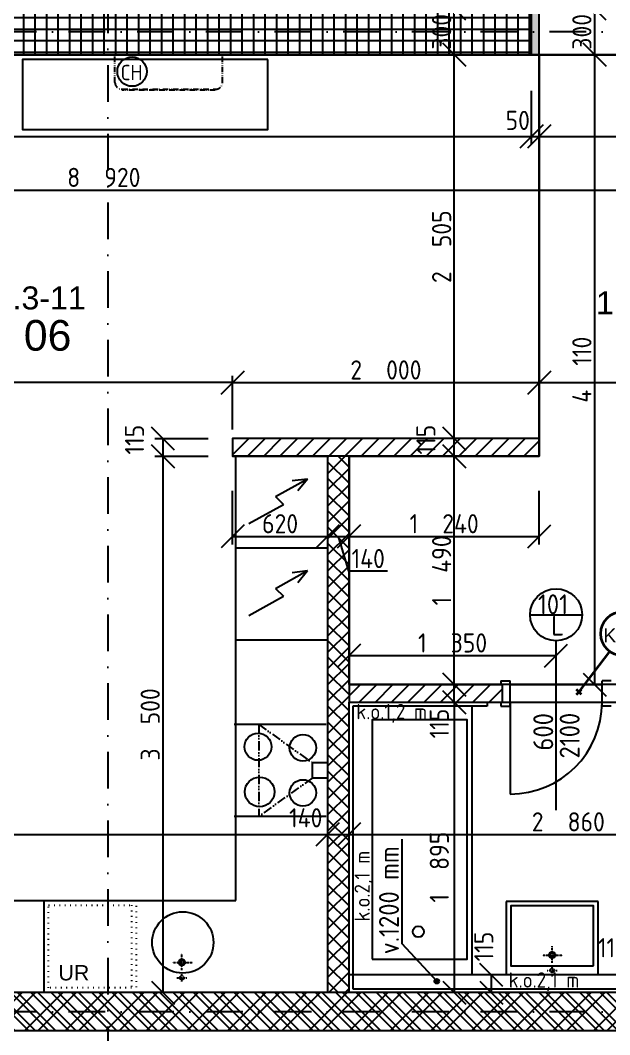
# Model space of a CAD drawing. Extents: x 4511820 to 5180432, y -1526536 to -944957.
# Drawn here: x 5100228 to 5104072, y -1312360 to -1305740 of the extents above; entities that cross this region are included whole.
import ezdxf

# ---------------------------------------------------------------- set-up
doc = ezdxf.new("R2010")
doc.units = 0
doc.header["$MEASUREMENT"] = 0
for name, pattern in [('ACAD_ISO07W100', [3.5, 0.5, -3]), ('ACAD_ISO12W100', [22, 12, -3, 0.5, -3, 0.5, -3]), ('BODKOCIARKOVANA_3', [5.6, 3, -1.3, 0, -1.3]), ('DASHED', [0.75, 0.5, -0.25])]:
    doc.linetypes.add(name, pattern=pattern)
doc.layers.get('0').update_dxf_attribs({"linetype": 'CONTINUOUS'})
doc.layers.get('Defpoints').update_dxf_attribs({"color": 61, "linetype": 'CONTINUOUS'})
for name, color, linetype in [('DVERE', 45, 'CONTINUOUS'), ('KÓTY', 4, 'CONTINUOUS'), ('MÚRY', 1, 'CONTINUOUS'), ('osi', 253, 'CONTINUOUS'), ('Plochy', 41, 'CONTINUOUS'), ('POPIS', 7, 'CONTINUOUS'), ('TENKÁ', 7, 'CONTINUOUS'), ('ZARIADENIE', 47, 'CONTINUOUS'), ('ZARIADENIE1', 145, 'CONTINUOUS'), ('ZARIADOVACIE', 144, 'CONTINUOUS'), ('ZZ-chladenie', 133, 'CONTINUOUS'), ('ŠRAFY', 82, 'CONTINUOUS')]:
    doc.layers.add(name, color=color, linetype=linetype)
doc.layers.add('preklady', color=74, linetype='CONTINUOUS', lineweight=35)
doc.styles.add('ARIAL', font='arial.ttf')
doc.styles.add('STYLE1', font='isocp.shx')
doc.dimstyles.new('STANDARD-50', dxfattribs={"dimtxt": 125, "dimasz": 150, "dimexe": 10, "dimexo": 200, "dimgap": 20, "dimtad": 1, "dimdsep": 46, "dimlunit": 6, "dimtxsty": 'STYLE1', "dimblk1": 'OBLIQUE', "dimblk2": 'OBLIQUE', "dimsah": 1, "dimcen": 2.5, "dimse1": 1, "dimse2": 1, "dimadec": 0, "dimazin": 0, "dimtfac": 1, "dimtmove": 1, "dimatfit": 3, "dimldrblk": 'OBLIQUE', "dimfxl": 1, "dimtolj": 1, "dimtzin": 0, "dimarcsym": 0})
pattern_1 = [(45, (515270.5, 128041), (-53.0330086, 53.0330086), [])]

# ---------------------------------------------------------------- blocks, each defined once
blk = doc.blocks.new('_OBLIQUE')
at = {"color": 0, "linetype": 'ByBlock'}
blk.add_line((-0.5, -0.5), (0.5, 0.5), dxfattribs=at)
blk = doc.blocks.new('*D24883')
at = {"layer": 'Defpoints', "color": 0}
for p in [(5102232.5, -1311053.5), (5096312.5, -1312085.2), (5102232.5, -1312085.2)]:
    blk.add_point(p, dxfattribs=at)
at = {"layer": 'KÓTY', "color": 0, "lineweight": -2}
blk.add_line((5096312.5, -1311053.5), (5102232.5, -1311053.5), dxfattribs=at)
at = {"layer": 'KÓTY', "color": 0, "linetype": 'ByBlock', "lineweight": -2, "xscale": 150, "yscale": 150, "zscale": 150, "rotation": 180}
blk.add_blockref('_OBLIQUE', (5096312.5, -1311053.5), dxfattribs=at)
at = {"layer": 'KÓTY', "color": 0, "linetype": 'ByBlock', "lineweight": -2, "xscale": 150, "yscale": 150, "zscale": 150}
blk.add_blockref('_OBLIQUE', (5102232.5, -1311053.5), dxfattribs=at)
at = {"layer": 'KÓTY', "color": 0, "insert": (5099272.5, -1310971), "char_height": 125, "attachment_point": 5, "style": 'STYLE1'}
blk.add_mtext('\\A1;5ﾠ920', dxfattribs=at)
blk = doc.blocks.new('*D24884')
at = {"layer": 'Defpoints', "color": 0}
for p in [(5102372.5, -1311053.5), (5102372.5, -1311053.5), (5102232.5, -1312085.2)]:
    blk.add_point(p, dxfattribs=at)
at = {"layer": 'KÓTY', "color": 0, "lineweight": -2}
blk.add_line((5102232.5, -1311053.5), (5102372.5, -1311053.5), dxfattribs=at)
at = {"layer": 'KÓTY', "color": 0, "linetype": 'ByBlock', "lineweight": -2, "xscale": 150, "yscale": 150, "zscale": 150, "rotation": 180}
blk.add_blockref('_OBLIQUE', (5102232.5, -1311053.5), dxfattribs=at)
at = {"layer": 'KÓTY', "color": 0, "linetype": 'ByBlock', "lineweight": -2, "xscale": 150, "yscale": 150, "zscale": 150}
blk.add_blockref('_OBLIQUE', (5102372.5, -1311053.5), dxfattribs=at)
at = {"layer": 'KÓTY', "color": 0, "insert": (5102089.5, -1310944.5), "char_height": 125, "attachment_point": 5, "style": 'STYLE1'}
blk.add_mtext('\\A1;140', dxfattribs=at)
blk = doc.blocks.new('*D24885')
at = {"layer": 'Defpoints', "color": 0}
for p in [(5102372.5, -1311053.5), (5105232.5, -1311053.5), (5105232.5, -1311053.5)]:
    blk.add_point(p, dxfattribs=at)
at = {"layer": 'KÓTY', "color": 0, "lineweight": -2}
blk.add_line((5102372.5, -1311053.5), (5105232.5, -1311053.5), dxfattribs=at)
at = {"layer": 'KÓTY', "color": 0, "linetype": 'ByBlock', "lineweight": -2, "xscale": 150, "yscale": 150, "zscale": 150, "rotation": 180}
blk.add_blockref('_OBLIQUE', (5102372.5, -1311053.5), dxfattribs=at)
at = {"layer": 'KÓTY', "color": 0, "linetype": 'ByBlock', "lineweight": -2, "xscale": 150, "yscale": 150, "zscale": 150}
blk.add_blockref('_OBLIQUE', (5105232.5, -1311053.5), dxfattribs=at)
at = {"layer": 'KÓTY', "color": 0, "insert": (5103802.5, -1310971), "char_height": 125, "attachment_point": 5, "style": 'STYLE1'}
blk.add_mtext('\\A1;2ﾠ860', dxfattribs=at)
blk = doc.blocks.new('*D24905')
at = {"layer": 'Defpoints', "color": 0}
for p in [(5102372.5, -1310190.2), (5102372.5, -1312085.2), (5103058.5, -1312085.2)]:
    blk.add_point(p, dxfattribs=at)
at = {"layer": 'KÓTY', "color": 0, "lineweight": -2}
blk.add_line((5103058.5, -1310190.2), (5103058.5, -1312085.2), dxfattribs=at)
at = {"layer": 'KÓTY', "color": 0, "linetype": 'ByBlock', "lineweight": -2, "xscale": 150, "yscale": 150, "zscale": 150}
for p, rotation in [((5103058.5, -1310190.2), 90), ((5103058.5, -1312085.2), 270)]:
    blk.add_blockref('_OBLIQUE', p, dxfattribs=dict(at, rotation=rotation))
at = {"layer": 'KÓTY', "color": 0, "insert": (5102961, -1311266.5), "char_height": 125, "attachment_point": 5, "rotation": 90, "style": 'STYLE1'}
blk.add_mtext('\\A1;1ﾠ895', dxfattribs=at)
blk = doc.blocks.new('*D24906')
at = {"layer": 'Defpoints', "color": 0}
for p in [(5102372.5, -1310075.2), (5103058.5, -1310075.2), (5102372.5, -1310190.2)]:
    blk.add_point(p, dxfattribs=at)
at = {"layer": 'KÓTY', "color": 0, "lineweight": -2}
blk.add_line((5103058.5, -1310190.2), (5103058.5, -1310075.2), dxfattribs=at)
at = {"layer": 'KÓTY', "color": 0, "linetype": 'ByBlock', "lineweight": -2, "xscale": 150, "yscale": 150, "zscale": 150}
for p, rotation in [((5103058.5, -1310075.2), 90), ((5103058.5, -1310190.2), 270)]:
    blk.add_blockref('_OBLIQUE', p, dxfattribs=dict(at, rotation=rotation))
at = {"layer": 'KÓTY', "color": 0, "insert": (5102960.5, -1310329.5), "char_height": 125, "attachment_point": 5, "rotation": 90, "style": 'STYLE1'}
blk.add_mtext('\\A1;115', dxfattribs=at)
blk = doc.blocks.new('*D24907')
at = {"layer": 'Defpoints', "color": 0}
for p in [(5103058.5, -1308585.2), (5103058.5, -1308585.2), (5102372.5, -1310075.2)]:
    blk.add_point(p, dxfattribs=at)
at = {"layer": 'KÓTY', "color": 0, "lineweight": -2}
blk.add_line((5103058.5, -1310075.2), (5103058.5, -1308585.2), dxfattribs=at)
at = {"layer": 'KÓTY', "color": 0, "linetype": 'ByBlock', "lineweight": -2, "xscale": 150, "yscale": 150, "zscale": 150}
for p, rotation in [((5103058.5, -1308585.2), 90), ((5103058.5, -1310075.2), 270)]:
    blk.add_blockref('_OBLIQUE', p, dxfattribs=dict(at, rotation=rotation))
at = {"layer": 'KÓTY', "color": 0, "insert": (5102976, -1309330.2), "char_height": 125, "attachment_point": 5, "rotation": 90, "style": 'STYLE1'}
blk.add_mtext('\\A1;1ﾠ490', dxfattribs=at)
blk = doc.blocks.new('*D24908')
at = {"layer": 'Defpoints', "color": 0}
for p in [(5103058.5, -1308470.2), (5103058.5, -1308470.2), (5103058.5, -1308585.2)]:
    blk.add_point(p, dxfattribs=at)
at = {"layer": 'KÓTY', "color": 0, "lineweight": -2}
blk.add_line((5103058.5, -1308585.2), (5103058.5, -1308470.2), dxfattribs=at)
at = {"layer": 'KÓTY', "color": 0, "linetype": 'ByBlock', "lineweight": -2, "xscale": 150, "yscale": 150, "zscale": 150}
for p, rotation in [((5103058.5, -1308470.2), 90), ((5103058.5, -1308585.2), 270)]:
    blk.add_blockref('_OBLIQUE', p, dxfattribs=dict(at, rotation=rotation))
at = {"layer": 'KÓTY', "color": 0, "insert": (5102873.5, -1308476.9), "char_height": 125, "attachment_point": 5, "rotation": 90, "style": 'STYLE1'}
blk.add_mtext('\\A1;115', dxfattribs=at)
blk = doc.blocks.new('*D24909')
at = {"layer": 'Defpoints', "color": 0}
for p in [(5103058.5, -1305965.2), (5103058.5, -1305965.2), (5103058.5, -1308470.2)]:
    blk.add_point(p, dxfattribs=at)
at = {"layer": 'KÓTY', "color": 0, "lineweight": -2}
blk.add_line((5103058.5, -1308470.2), (5103058.5, -1305965.2), dxfattribs=at)
at = {"layer": 'KÓTY', "color": 0, "linetype": 'ByBlock', "lineweight": -2, "xscale": 150, "yscale": 150, "zscale": 150}
for p, rotation in [((5103058.5, -1305965.2), 90), ((5103058.5, -1308470.2), 270)]:
    blk.add_blockref('_OBLIQUE', p, dxfattribs=dict(at, rotation=rotation))
at = {"layer": 'KÓTY', "color": 0, "insert": (5102976, -1307217.7), "char_height": 125, "attachment_point": 5, "rotation": 90, "style": 'STYLE1'}
blk.add_mtext('\\A1;2ﾠ505', dxfattribs=at)
blk = doc.blocks.new('*D24910')
at = {"layer": 'Defpoints', "color": 0}
for p in [(5103058.5, -1305665.2), (5103058.5, -1305665.2), (5103058.5, -1305965.2)]:
    blk.add_point(p, dxfattribs=at)
at = {"layer": 'KÓTY', "color": 0, "lineweight": -2}
blk.add_line((5103058.5, -1305965.2), (5103058.5, -1305665.2), dxfattribs=at)
at = {"layer": 'KÓTY', "color": 0, "linetype": 'ByBlock', "lineweight": -2, "xscale": 150, "yscale": 150, "zscale": 150}
for p, rotation in [((5103058.5, -1305665.2), 90), ((5103058.5, -1305965.2), 270)]:
    blk.add_blockref('_OBLIQUE', p, dxfattribs=dict(at, rotation=rotation))
at = {"layer": 'KÓTY', "color": 0, "insert": (5102976, -1305815.2), "char_height": 125, "attachment_point": 5, "rotation": 90, "style": 'STYLE1'}
blk.add_mtext('\\A1;300', dxfattribs=at)
blk = doc.blocks.new('*D24918')
at = {"layer": 'Defpoints', "color": 0}
for p in [(5101612.5, -1308585.2), (5102232.5, -1308585.2), (5102232.5, -1309108)]:
    blk.add_point(p, dxfattribs=at)
at = {"layer": 'KÓTY', "color": 0, "lineweight": -2}
blk.add_line((5101612.5, -1309108), (5102232.5, -1309108), dxfattribs=at)
at = {"layer": 'KÓTY', "color": 0, "linetype": 'ByBlock', "lineweight": -2, "xscale": 150, "yscale": 150, "zscale": 150, "rotation": 180}
blk.add_blockref('_OBLIQUE', (5101612.5, -1309108), dxfattribs=at)
at = {"layer": 'KÓTY', "color": 0, "linetype": 'ByBlock', "lineweight": -2, "xscale": 150, "yscale": 150, "zscale": 150}
blk.add_blockref('_OBLIQUE', (5102232.5, -1309108), dxfattribs=at)
at = {"layer": 'KÓTY', "color": 0, "insert": (5101922.5, -1309025.5), "char_height": 125, "attachment_point": 5, "style": 'STYLE1'}
blk.add_mtext('\\A1;620', dxfattribs=at)
blk = doc.blocks.new('*D24919')
at = {"layer": 'Defpoints', "color": 0}
for p in [(5102232.5, -1308585.2), (5102372.5, -1308585.2), (5102372.5, -1309108)]:
    blk.add_point(p, dxfattribs=at)
at = {"layer": 'KÓTY', "color": 0, "lineweight": -2}
for p, q in [((5102232.5, -1309108), (5102372.5, -1309108)), ((5102370.8, -1309335.5), (5102302.5, -1309108)), ((5102623.3, -1309335.5), (5102370.8, -1309335.5))]:
    blk.add_line(p, q, dxfattribs=at)
at = {"layer": 'KÓTY', "color": 0, "linetype": 'ByBlock', "lineweight": -2, "xscale": 150, "yscale": 150, "zscale": 150, "rotation": 180}
blk.add_blockref('_OBLIQUE', (5102232.5, -1309108), dxfattribs=at)
at = {"layer": 'KÓTY', "color": 0, "linetype": 'ByBlock', "lineweight": -2, "xscale": 150, "yscale": 150, "zscale": 150}
blk.add_blockref('_OBLIQUE', (5102372.5, -1309108), dxfattribs=at)
at = {"layer": 'KÓTY', "color": 0, "insert": (5102497, -1309253), "char_height": 125, "attachment_point": 5, "style": 'STYLE1'}
blk.add_mtext('\\A1;140', dxfattribs=at)
blk = doc.blocks.new('*D24920')
at = {"layer": 'Defpoints', "color": 0}
for p in [(5102372.5, -1308585.2), (5103612.5, -1308585.2), (5103612.5, -1309108)]:
    blk.add_point(p, dxfattribs=at)
at = {"layer": 'KÓTY', "color": 0, "lineweight": -2}
blk.add_line((5102372.5, -1309108), (5103612.5, -1309108), dxfattribs=at)
at = {"layer": 'KÓTY', "color": 0, "linetype": 'ByBlock', "lineweight": -2, "xscale": 150, "yscale": 150, "zscale": 150, "rotation": 180}
blk.add_blockref('_OBLIQUE', (5102372.5, -1309108), dxfattribs=at)
at = {"layer": 'KÓTY', "color": 0, "linetype": 'ByBlock', "lineweight": -2, "xscale": 150, "yscale": 150, "zscale": 150}
blk.add_blockref('_OBLIQUE', (5103612.5, -1309108), dxfattribs=at)
at = {"layer": 'KÓTY', "color": 0, "insert": (5102992.5, -1309025.5), "char_height": 125, "attachment_point": 5, "style": 'STYLE1'}
blk.add_mtext('\\A1;1ﾠ240', dxfattribs=at)
blk = doc.blocks.new('*D24921')
at = {"layer": 'Defpoints', "color": 0}
for p in [(5101612.5, -1308585.2), (5101157.5, -1312085.2), (5101612.5, -1312085.2)]:
    blk.add_point(p, dxfattribs=at)
at = {"layer": 'KÓTY', "color": 0, "lineweight": -2}
blk.add_line((5101157.5, -1308585.2), (5101157.5, -1312085.2), dxfattribs=at)
at = {"layer": 'KÓTY', "color": 0, "linetype": 'ByBlock', "lineweight": -2, "xscale": 150, "yscale": 150, "zscale": 150}
for p, rotation in [((5101157.5, -1308585.2), 90), ((5101157.5, -1312085.2), 270)]:
    blk.add_blockref('_OBLIQUE', p, dxfattribs=dict(at, rotation=rotation))
at = {"layer": 'KÓTY', "color": 0, "insert": (5101075, -1310335.2), "char_height": 125, "attachment_point": 5, "rotation": 90, "style": 'STYLE1'}
blk.add_mtext('\\A1;3ﾠ500', dxfattribs=at)
blk = doc.blocks.new('*D24922')
at = {"layer": 'Defpoints', "color": 0}
for p in [(5101612.5, -1308470.2), (5101157.5, -1308585.2), (5101612.5, -1308585.2)]:
    blk.add_point(p, dxfattribs=at)
at = {"layer": 'KÓTY', "color": 0, "lineweight": -2}
blk.add_line((5101157.5, -1308470.2), (5101157.5, -1308585.2), dxfattribs=at)
at = {"layer": 'KÓTY', "color": 0, "linetype": 'ByBlock', "lineweight": -2, "xscale": 150, "yscale": 150, "zscale": 150}
for p, rotation in [((5101157.5, -1308470.2), 90), ((5101157.5, -1308585.2), 270)]:
    blk.add_blockref('_OBLIQUE', p, dxfattribs=dict(at, rotation=rotation))
at = {"layer": 'KÓTY', "color": 0, "insert": (5100972.5, -1308476.9), "char_height": 125, "attachment_point": 5, "rotation": 90, "style": 'STYLE1'}
blk.add_mtext('\\A1;115', dxfattribs=at)
blk = doc.blocks.new('*D24925')
at = {"layer": 'Defpoints', "color": 0}
for p in [(5096312.5, -1305965.2), (5103562.5, -1305965.2), (5103562.5, -1306498)]:
    blk.add_point(p, dxfattribs=at)
at = {"layer": 'KÓTY', "color": 0, "lineweight": -2}
blk.add_line((5096312.5, -1306498), (5103562.5, -1306498), dxfattribs=at)
at = {"layer": 'KÓTY', "color": 0, "linetype": 'ByBlock', "lineweight": -2, "xscale": 150, "yscale": 150, "zscale": 150, "rotation": 180}
blk.add_blockref('_OBLIQUE', (5096312.5, -1306498), dxfattribs=at)
at = {"layer": 'KÓTY', "color": 0, "linetype": 'ByBlock', "lineweight": -2, "xscale": 150, "yscale": 150, "zscale": 150}
blk.add_blockref('_OBLIQUE', (5103562.5, -1306498), dxfattribs=at)
at = {"layer": 'KÓTY', "color": 0, "insert": (5099937.5, -1306415.5), "char_height": 125, "attachment_point": 5, "style": 'STYLE1'}
blk.add_mtext('\\A1;7ﾠ250', dxfattribs=at)
blk = doc.blocks.new('*D24926')
at = {"layer": 'Defpoints', "color": 0}
for p in [(5103562.5, -1305965.2), (5103612.5, -1305965.2), (5103612.5, -1306498)]:
    blk.add_point(p, dxfattribs=at)
at = {"layer": 'KÓTY', "color": 0, "lineweight": -2}
blk.add_line((5103562.5, -1306498), (5103612.5, -1306498), dxfattribs=at)
at = {"layer": 'KÓTY', "color": 0, "linetype": 'ByBlock', "lineweight": -2, "xscale": 150, "yscale": 150, "zscale": 150, "rotation": 180}
blk.add_blockref('_OBLIQUE', (5103562.5, -1306498), dxfattribs=at)
at = {"layer": 'KÓTY', "color": 0, "linetype": 'ByBlock', "lineweight": -2, "xscale": 150, "yscale": 150, "zscale": 150}
blk.add_blockref('_OBLIQUE', (5103612.5, -1306498), dxfattribs=at)
at = {"layer": 'KÓTY', "color": 0, "insert": (5103472.5, -1306393.5), "char_height": 125, "attachment_point": 5, "style": 'STYLE1'}
blk.add_mtext('\\A1;50', dxfattribs=at)
blk = doc.blocks.new('*D24927')
at = {"layer": 'Defpoints', "color": 0}
for p in [(5103612.5, -1305965.2), (5105232.5, -1305965.2), (5105232.5, -1306498)]:
    blk.add_point(p, dxfattribs=at)
at = {"layer": 'KÓTY', "color": 0, "lineweight": -2}
blk.add_line((5103612.5, -1306498), (5105232.5, -1306498), dxfattribs=at)
at = {"layer": 'KÓTY', "color": 0, "linetype": 'ByBlock', "lineweight": -2, "xscale": 150, "yscale": 150, "zscale": 150, "rotation": 180}
blk.add_blockref('_OBLIQUE', (5103612.5, -1306498), dxfattribs=at)
at = {"layer": 'KÓTY', "color": 0, "linetype": 'ByBlock', "lineweight": -2, "xscale": 150, "yscale": 150, "zscale": 150}
blk.add_blockref('_OBLIQUE', (5105232.5, -1306498), dxfattribs=at)
at = {"layer": 'KÓTY', "color": 0, "insert": (5104422.5, -1306415.5), "char_height": 125, "attachment_point": 5, "style": 'STYLE1'}
blk.add_mtext('\\A1;1ﾠ620', dxfattribs=at)
blk = doc.blocks.new('*D24928')
at = {"layer": 'Defpoints', "color": 0}
for p in [(5103722.5, -1309886), (5102372.5, -1310075.2), (5103722.5, -1310075.2)]:
    blk.add_point(p, dxfattribs=at)
at = {"layer": 'KÓTY', "color": 0, "lineweight": -2}
blk.add_line((5102372.5, -1309886), (5103722.5, -1309886), dxfattribs=at)
at = {"layer": 'KÓTY', "color": 0, "linetype": 'ByBlock', "lineweight": -2, "xscale": 150, "yscale": 150, "zscale": 150, "rotation": 180}
blk.add_blockref('_OBLIQUE', (5102372.5, -1309886), dxfattribs=at)
at = {"layer": 'KÓTY', "color": 0, "linetype": 'ByBlock', "lineweight": -2, "xscale": 150, "yscale": 150, "zscale": 150}
blk.add_blockref('_OBLIQUE', (5103722.5, -1309886), dxfattribs=at)
at = {"layer": 'KÓTY', "color": 0, "insert": (5103047.5, -1309803.5), "char_height": 125, "attachment_point": 5, "style": 'STYLE1'}
blk.add_mtext('\\A1;1ﾠ350', dxfattribs=at)
blk = doc.blocks.new('*D24929')
at = {"layer": 'Defpoints', "color": 0}
for p in [(5104207.5, -1311970.2), (5103300, -1312085.2), (5104232.5, -1312085.2)]:
    blk.add_point(p, dxfattribs=at)
at = {"layer": 'KÓTY', "color": 0, "lineweight": -2}
blk.add_line((5103300, -1311970.2), (5103300, -1312085.2), dxfattribs=at)
at = {"layer": 'KÓTY', "color": 0, "linetype": 'ByBlock', "lineweight": -2, "xscale": 150, "yscale": 150, "zscale": 150}
for p, rotation in [((5103300, -1311970.2), 90), ((5103300, -1312085.2), 270)]:
    blk.add_blockref('_OBLIQUE', p, dxfattribs=dict(at, rotation=rotation))
at = {"layer": 'KÓTY', "color": 0, "insert": (5103251, -1311785), "char_height": 125, "attachment_point": 5, "rotation": 90, "style": 'STYLE1'}
blk.add_mtext('\\A1;115', dxfattribs=at)
blk = doc.blocks.new('*D24931')
at = {"layer": 'Defpoints', "color": 0}
for p in [(5104232.5, -1311685.2), (5104347.5, -1311685.2), (5104232.5, -1311845)]:
    blk.add_point(p, dxfattribs=at)
at = {"layer": 'KÓTY', "color": 0, "lineweight": -2}
blk.add_line((5104347.5, -1311845), (5104232.5, -1311845), dxfattribs=at)
at = {"layer": 'KÓTY', "color": 0, "linetype": 'ByBlock', "lineweight": -2, "xscale": 150, "yscale": 150, "zscale": 150, "rotation": 180}
blk.add_blockref('_OBLIQUE', (5104232.5, -1311845), dxfattribs=at)
at = {"layer": 'KÓTY', "color": 0, "linetype": 'ByBlock', "lineweight": -2, "xscale": 150, "yscale": 150, "zscale": 150}
blk.add_blockref('_OBLIQUE', (5104347.5, -1311845), dxfattribs=at)
at = {"layer": 'KÓTY', "color": 0, "insert": (5104092.5, -1311792.5), "char_height": 125, "attachment_point": 5, "style": 'STYLE1'}
blk.add_mtext('\\A1;115', dxfattribs=at)
blk = doc.blocks.new('*D24935')
at = {"layer": 'Defpoints', "color": 0}
for p in [(5103612.5, -1308104.5), (5101612.5, -1308470.2), (5103612.5, -1308470.2)]:
    blk.add_point(p, dxfattribs=at)
at = {"layer": 'KÓTY', "color": 0, "lineweight": -2}
blk.add_line((5101612.5, -1308104.5), (5103612.5, -1308104.5), dxfattribs=at)
at = {"layer": 'KÓTY', "color": 0, "linetype": 'ByBlock', "lineweight": -2, "xscale": 150, "yscale": 150, "zscale": 150, "rotation": 180}
blk.add_blockref('_OBLIQUE', (5101612.5, -1308104.5), dxfattribs=at)
at = {"layer": 'KÓTY', "color": 0, "linetype": 'ByBlock', "lineweight": -2, "xscale": 150, "yscale": 150, "zscale": 150}
blk.add_blockref('_OBLIQUE', (5103612.5, -1308104.5), dxfattribs=at)
at = {"layer": 'KÓTY', "color": 0, "insert": (5102612.5, -1308022), "char_height": 125, "attachment_point": 5, "style": 'STYLE1'}
blk.add_mtext('\\A1;2ﾠ000', dxfattribs=at)
blk = doc.blocks.new('*D24936')
at = {"layer": 'Defpoints', "color": 0}
for p in [(5105232.5, -1308104.5), (5103612.5, -1308585.2), (5105232.5, -1308585.2)]:
    blk.add_point(p, dxfattribs=at)
at = {"layer": 'KÓTY', "color": 0, "lineweight": -2}
blk.add_line((5103612.5, -1308104.5), (5105232.5, -1308104.5), dxfattribs=at)
at = {"layer": 'KÓTY', "color": 0, "linetype": 'ByBlock', "lineweight": -2, "xscale": 150, "yscale": 150, "zscale": 150, "rotation": 180}
blk.add_blockref('_OBLIQUE', (5103612.5, -1308104.5), dxfattribs=at)
at = {"layer": 'KÓTY', "color": 0, "linetype": 'ByBlock', "lineweight": -2, "xscale": 150, "yscale": 150, "zscale": 150}
blk.add_blockref('_OBLIQUE', (5105232.5, -1308104.5), dxfattribs=at)
at = {"layer": 'KÓTY', "color": 0, "insert": (5104422.5, -1308022), "char_height": 125, "attachment_point": 5, "style": 'STYLE1'}
blk.add_mtext('\\A1;1ﾠ620', dxfattribs=at)
blk = doc.blocks.new('*D24937')
at = {"layer": 'Defpoints', "color": 0}
for p in [(5096312.5, -1308104.5), (5096312.5, -1308470.2), (5101612.5, -1308470.2)]:
    blk.add_point(p, dxfattribs=at)
at = {"layer": 'KÓTY', "color": 0, "lineweight": -2}
blk.add_line((5101612.5, -1308104.5), (5096312.5, -1308104.5), dxfattribs=at)
at = {"layer": 'KÓTY', "color": 0, "linetype": 'ByBlock', "lineweight": -2, "xscale": 150, "yscale": 150, "zscale": 150, "rotation": 180}
blk.add_blockref('_OBLIQUE', (5096312.5, -1308104.5), dxfattribs=at)
at = {"layer": 'KÓTY', "color": 0, "linetype": 'ByBlock', "lineweight": -2, "xscale": 150, "yscale": 150, "zscale": 150}
blk.add_blockref('_OBLIQUE', (5101612.5, -1308104.5), dxfattribs=at)
at = {"layer": 'KÓTY', "color": 0, "insert": (5098962.5, -1308022), "char_height": 125, "attachment_point": 5, "style": 'STYLE1'}
blk.add_mtext('\\A1;5ﾠ300', dxfattribs=at)
blk = doc.blocks.new('*D24938')
at = {"layer": 'Defpoints', "color": 0}
for p in [(5096312.5, -1305965.2), (5105232.5, -1305965.2), (5105232.5, -1306848)]:
    blk.add_point(p, dxfattribs=at)
at = {"layer": 'KÓTY', "color": 0, "lineweight": -2}
blk.add_line((5096312.5, -1306848), (5105232.5, -1306848), dxfattribs=at)
at = {"layer": 'KÓTY', "color": 0, "linetype": 'ByBlock', "lineweight": -2, "xscale": 150, "yscale": 150, "zscale": 150, "rotation": 180}
blk.add_blockref('_OBLIQUE', (5096312.5, -1306848), dxfattribs=at)
at = {"layer": 'KÓTY', "color": 0, "linetype": 'ByBlock', "lineweight": -2, "xscale": 150, "yscale": 150, "zscale": 150}
blk.add_blockref('_OBLIQUE', (5105232.5, -1306848), dxfattribs=at)
at = {"layer": 'KÓTY', "color": 0, "insert": (5100772.5, -1306765.5), "char_height": 125, "attachment_point": 5, "style": 'STYLE1'}
blk.add_mtext('\\A1;8ﾠ920', dxfattribs=at)
blk = doc.blocks.new('*D24972')
at = {"layer": 'Defpoints', "color": 0}
for p in [(5103612.5, -1305665.2), (5103612.5, -1305965.2), (5103973.5, -1305965.2)]:
    blk.add_point(p, dxfattribs=at)
at = {"layer": 'KÓTY', "color": 0, "lineweight": -2}
blk.add_line((5103973.5, -1305665.2), (5103973.5, -1305965.2), dxfattribs=at)
at = {"layer": 'KÓTY', "color": 0, "linetype": 'ByBlock', "lineweight": -2, "xscale": 150, "yscale": 150, "zscale": 150}
for p, rotation in [((5103973.5, -1305665.2), 90), ((5103973.5, -1305965.2), 270)]:
    blk.add_blockref('_OBLIQUE', p, dxfattribs=dict(at, rotation=rotation))
at = {"layer": 'KÓTY', "color": 0, "insert": (5103891, -1305815.2), "char_height": 125, "attachment_point": 5, "rotation": 90, "style": 'STYLE1'}
blk.add_mtext('\\A1;300', dxfattribs=at)
blk = doc.blocks.new('*D24973')
at = {"layer": 'Defpoints', "color": 0}
for p in [(5103612.5, -1305965.2), (5103722.5, -1310075.2), (5103973.5, -1310075.2)]:
    blk.add_point(p, dxfattribs=at)
at = {"layer": 'KÓTY', "color": 0, "lineweight": -2}
blk.add_line((5103973.5, -1305965.2), (5103973.5, -1310075.2), dxfattribs=at)
at = {"layer": 'KÓTY', "color": 0, "linetype": 'ByBlock', "lineweight": -2, "xscale": 150, "yscale": 150, "zscale": 150}
for p, rotation in [((5103973.5, -1305965.2), 90), ((5103973.5, -1310075.2), 270)]:
    blk.add_blockref('_OBLIQUE', p, dxfattribs=dict(at, rotation=rotation))
at = {"layer": 'KÓTY', "color": 0, "insert": (5103891, -1308020.2), "char_height": 125, "attachment_point": 5, "rotation": 90, "style": 'STYLE1'}
blk.add_mtext('\\A1;4ﾠ110', dxfattribs=at)
blk = doc.blocks.new('chlad2')
at = {"layer": 'ZZ-chladenie', "linetype": 'ACAD_ISO12W100', "ltscale": 3}
for p, q in [((5102412.5, -1105747.3), (5102592.5, -1105747.3)), ((5102412.5, -1106448.4), (5102592.5, -1106448.4))]:
    blk.add_line(p, q, dxfattribs=at)
blk.add_lwpolyline([(5102367.5, -1106402), (5102360.8, -1106402), (5102360.8, -1105794.8), (5102367.5, -1105794.8)], close=True, dxfattribs=at)
for centre, start, end in [((5102412.5, -1105792.3), 90, 180), ((5102412.5, -1106403.4), 180, 270)]:
    blk.add_arc(centre, 45, start, end, dxfattribs=at)

msp = doc.modelspace()

# ---------------------------------------------------------------- hatches: boundary and pattern name
at = {"layer": 'KÓTY'}
h = msp.add_hatch(color=256, dxfattribs=at)
h.dxf.hatch_style = 1
h.paths.add_polyline_path([(5102959, -1312011.5, 0.65381715), (5102933.826, -1312000.478, 1.52947961)])
at = {"layer": 'ŠRAFY'}
h = msp.add_hatch(dxfattribs=at)
h.set_pattern_fill('DOTS', color=256, scale=250, angle=90)
h.set_pattern_definition([(90, (9e-09, -175781), (-15.625, 7.8125), [0, -15.625])])
h.paths.add_polyline_path([(5103562.5, -1299545.191), (5103562.5, -1305965.191), (5103612.5, -1305965.191), (5103612.5, -1299545.191)])
at = {"layer": 'ŠRAFY', "ltscale": 0.25}
h = msp.add_hatch(dxfattribs=at)
h.set_pattern_fill('ANSI37', color=256, scale=600, angle=45)
h.set_pattern_definition([(90, (-3375574.78, 537027.59), (-75, 1e-14), []), (180, (-3375574.78, 537027.59), (-1e-14, -75), [])])
h.paths.add_polyline_path([(5103562.5, -1305665.191), (5103447.5, -1305665.191), (5103422.5, -1305665.191), (5101562.5, -1305665.191), (5101447.5, -1305665.191), (5100562.5, -1305665.191), (5100447.5, -1305665.191), (5096312.5, -1305665.191), (5096312.5, -1305965.191), (5103562.5, -1305965.191)])
h = msp.add_hatch(dxfattribs=at)
h.set_pattern_fill('ANSI31', color=256, scale=600, style=0)
h.set_pattern_definition(pattern_1)
h.paths.add_polyline_path([(5102232.5, -1308585.191), (5102372.5, -1308585.191), (5103612.5, -1308585.191), (5103612.5, -1308470.191), (5102232.5, -1308470.191), (5102112.5, -1308470.191), (5101612.5, -1308470.191), (5101612.5, -1308585.191), (5102230, -1308585.191)])
h = msp.add_hatch(dxfattribs=at)
h.set_pattern_fill('ANSI37', color=256, scale=600, style=0)
h.set_pattern_definition([(45, (-2973754.684, 351431.784), (-53.0330086, 53.0330086), []), (135, (-2973754.684, 351431.784), (-53.0330086, -53.0330086), [])])
h.paths.add_polyline_path([(5102232.5, -1312085.191), (5102372.5, -1312085.191), (5102372.5, -1310190.191), (5102372.5, -1310075.191), (5102372.5, -1308585.191), (5102232.5, -1308585.191)])
h = msp.add_hatch(dxfattribs=at)
h.set_pattern_fill('ANSI31', color=256, scale=600, style=0)
h.set_pattern_definition(pattern_1)
h.paths.add_polyline_path([(5102372.5, -1310075.191), (5102372.5, -1310190.191), (5103272.5, -1310190.191), (5103362.5, -1310190.191), (5103372.5, -1310190.191), (5103372.5, -1310075.191), (5103362.5, -1310075.191)])
at = {"layer": 'ŠRAFY'}
h = msp.add_hatch(dxfattribs=at)
h.set_pattern_fill('ANSI32', color=256, scale=500)
h.set_pattern_definition([(45, (515810.9, -131825.15), (-132.5825215, 132.5825215), []), (45, (515899.28, -131825.15), (-132.5825215, 132.5825215), [])])
h.paths.add_polyline_path([(5109232.5, -1312335.191), (5109232.5, -1312085.191), (5105347.5, -1312085.191), (5105232.5, -1312085.191), (5104347.5, -1312085.191), (5104232.5, -1312085.191), (5102372.5, -1312085.191), (5102232.5, -1312085.191), (5096312.5, -1312085.191), (5096312.5, -1312335.191)])
h = msp.add_hatch(dxfattribs=at)
h.set_pattern_fill('ANSI32', color=256, scale=250, angle=90)
h.set_pattern_definition([(135, (115395, 30907.69), (-66.2912607, -66.2912607), []), (135, (115395, 30951.89), (-66.2912607, -66.2912607), [])])
h.paths.add_polyline_path([(5109232.5, -1312335.191), (5109232.5, -1312085.191), (5105347.5, -1312085.191), (5105232.5, -1312085.191), (5104347.5, -1312085.191), (5104232.5, -1312085.191), (5102372.5, -1312085.191), (5102232.5, -1312085.191), (5096312.5, -1312085.191), (5096312.5, -1312335.191)])

# ---------------------------------------------------------------- linework, layer by layer
at = {"layer": 'DVERE', "ltscale": 0.25}
for p, q in [((5103552.5, -1309619.863), (5103892.5, -1309619.863)), ((5103722.5, -1310894.52), (5103722.5, -1309789.863)), ((5103362.5, -1310050.191), (5103422.5, -1310050.191)), ((5103362.5, -1310050.191), (5103362.5, -1310075.191)), ((5103422.5, -1310215.191), (5103422.5, -1310050.191)), ((5103422.5, -1310075.191), (5104022.5, -1310075.191)), ((5104022.5, -1310215.191), (5104022.5, -1310050.191)), ((5104082.5, -1310050.191), (5104022.5, -1310050.191)), ((5103362.5, -1310190.191), (5103362.5, -1310215.191)), ((5103362.5, -1310215.191), (5103422.5, -1310215.191)), ((5103422.5, -1310190.191), (5104022.5, -1310190.191)), ((5103422.5, -1310190.191), (5103422.5, -1310790.191)), ((5104082.5, -1310215.191), (5104022.5, -1310215.191))]:
    msp.add_line(p, q, dxfattribs=at)
msp.add_circle((5103722.5, -1309619.863), 170, dxfattribs=at)
msp.add_arc((5103422.5, -1310190.191), 600, 270, 0, dxfattribs=at)
at = {"layer": 'KÓTY', "ltscale": 25}
for p, q in [((5103562.5, -1306551.403), (5103562.5, -1306201.403)), ((5103612.5, -1306551.403), (5103612.5, -1306201.403)), ((5101612.5, -1308409.903), (5101612.5, -1308059.903)), ((5103612.5, -1308409.903), (5103612.5, -1308059.903)), ((5101104.097, -1308470.191), (5101454.097, -1308470.191)), ((5101104.097, -1308585.191), (5101454.097, -1308585.191)), ((5101612.5, -1309161.403), (5101612.5, -1308811.403)), ((5103612.5, -1309161.403), (5103612.5, -1308811.403))]:
    msp.add_line(p, q, dxfattribs=at)
at = {"layer": 'KÓTY'}
for p in [(5102716, -1311085), (5102944, -1312011.5)]:
    msp.add_line(p, (5102716, -1311764.5), dxfattribs=at)
msp.add_circle((5102944, -1312011.5), 15, dxfattribs=at)
at = {"layer": 'MÚRY'}
for p, q in [((5103612.5, -1305965.191), (5103612.5, -1299545.191)), ((5103612.5, -1305965.191), (5096312.5, -1305965.191)), ((5103612.5, -1308470.191), (5103612.5, -1308585.191)), ((5102372.5, -1308585.191), (5102372.5, -1310075.191)), ((5102372.5, -1312085.191), (5102372.5, -1310190.191)), ((5102232.5, -1312085.191), (5096312.5, -1312085.191))]:
    msp.add_line(p, q, dxfattribs=at)
at = {"layer": 'MÚRY', "ltscale": 0.25}
for p, q in [((5102232.5, -1308470.191), (5101612.5, -1308470.191)), ((5101612.5, -1308470.191), (5101612.5, -1308585.191)), ((5103612.5, -1308470.191), (5102112.5, -1308470.191)), ((5102232.5, -1308585.191), (5101612.5, -1308585.191)), ((5102232.5, -1308585.191), (5102227.5, -1308585.191)), ((5102232.5, -1308585.191), (5102232.5, -1312085.191)), ((5103612.5, -1308585.191), (5102372.5, -1308585.191)), ((5102372.5, -1310075.191), (5103372.5, -1310075.191)), ((5103372.5, -1310190.191), (5103372.5, -1310075.191)), ((5102372.5, -1310190.191), (5103372.5, -1310190.191)), ((5104232.5, -1312085.191), (5102372.5, -1312085.191))]:
    msp.add_line(p, q, dxfattribs=at)
at = {"layer": 'osi', "linetype": 'BODKOCIARKOVANA_3', "ltscale": 80}
for p, q in [((5100797.5, -1284972.097), (5100797.5, -1316900)), ((5157242.5, -1305815.191), (5093572.5, -1305815.191)), ((5157242.5, -1312210.191), (5093572.5, -1312210.191))]:
    msp.add_line(p, q, dxfattribs=at)
at = {"layer": 'Plochy'}
for points in [[(5103612.5, -1299545.191), (5107232.5, -1299545.191), (5107232.5, -1301300.191), (5105232.5, -1301300.191), (5105232.5, -1305965.191), (5103612.5, -1305965.191)], [(5096312.5, -1305965.191), (5103612.5, -1305965.191), (5103612.5, -1308470.191), (5101612.5, -1308470.191), (5101612.5, -1308585.191), (5102232.5, -1308585.191), (5102232.5, -1312085.191), (5096312.5, -1312085.191)], [(5102372.5, -1310075.191), (5102372.5, -1308585.191), (5103612.5, -1308585.191), (5103612.5, -1305965.191), (5105232.5, -1305965.191), (5105232.5, -1310075.191)], [(5102372.5, -1310190.191), (5105232.5, -1310190.191), (5105232.5, -1311570.191), (5104232.5, -1311570.191), (5104232.5, -1311970.191), (5102372.5, -1311970.191)]]:
    msp.add_lwpolyline(points, close=True, dxfattribs=at)
at = {"layer": 'preklady'}
for p, q in [((5103871.882, -1310123.882), (5104072.288, -1309858.716)), ((5103855.265, -1310140.499), (5103888.499, -1310107.265)), ((5103888.5, -1310140.5), (5103855.266, -1310107.266))]:
    msp.add_line(p, q, dxfattribs=at)
at = {"layer": 'preklady', "ltscale": 0.25}
msp.add_circle((5104159.715, -1309743.038), 145, dxfattribs=at)
at = {"layer": 'TENKÁ'}
for p, q in [((5103562.5, -1305965.191), (5103562.5, -1299545.191)), ((5102372.5, -1308585.191), (5102230, -1308585.191)), ((5102372.5, -1310075.191), (5102372.5, -1310190.191)), ((5102372.5, -1312085.191), (5102232.5, -1312085.191)), ((5109772.5, -1312335.191), (5094372.5, -1312335.191))]:
    msp.add_line(p, q, dxfattribs=at)
at = {"layer": 'TENKÁ', "linetype": 'ACAD_ISO12W100', "ltscale": 10}
msp.add_line((5103612.5, -1305965.191), (5105232.5, -1305965.191), dxfattribs=at)
at = {"layer": 'TENKÁ', "ltscale": 0.25}
for p, q in [((5102397.5, -1310215.191), (5102397.5, -1312060.191)), ((5103272.5, -1310215.191), (5102397.5, -1310215.191)), ((5103172.5, -1310215.191), (5103172.5, -1311970.191)), ((5103272.5, -1310190.191), (5103272.5, -1310215.191)), ((5104207.5, -1311970.191), (5102397.5, -1311970.191)), ((5102397.5, -1312060.191), (5104207.5, -1312060.191))]:
    msp.add_line(p, q, dxfattribs=at)
at = {"layer": 'ZARIADENIE', "color": 45, "ltscale": 0.25}
msp.add_lwpolyline([(5101842.5, -1305995.191), (5100242.5, -1305995.191), (5100242.5, -1306452.959), (5101842.5, -1306452.959)], close=True, dxfattribs=at)
at = {"layer": 'ZARIADENIE1', "color": 8, "ltscale": 0.25}
for p, q in [((5101632.5, -1311485.191), (5101632.5, -1308585.191)), ((5102232.5, -1309185.191), (5101632.5, -1309185.191)), ((5102232.5, -1309785.191), (5101632.5, -1309785.191)), ((5102222.5, -1310335.191), (5101622.5, -1310335.191)), ((5102222.5, -1310335.191), (5101622.5, -1310335.191)), ((5102132.5, -1310585.191), (5102132.5, -1310685.191)), ((5102232.5, -1310585.191), (5102132.5, -1310585.191)), ((5102232.5, -1310685.191), (5102132.5, -1310685.191)), ((5102222.5, -1310935.191), (5101622.5, -1310935.191)), ((5102222.5, -1310935.191), (5101622.5, -1310935.191)), ((5099932.5, -1311485.191), (5101632.5, -1311485.191)), ((5100382.5, -1312085.191), (5100382.5, -1311485.191))]:
    msp.add_line(p, q, dxfattribs=at)
at = {"layer": 'ZARIADENIE1', "color": 8}
for p, q in [((5101892.443, -1308847.284), (5102100.418, -1308731.567)), ((5102001.161, -1308744.452), (5102100.418, -1308731.567)), ((5102037.14, -1308809.116), (5102100.418, -1308731.567)), ((5101718.988, -1309025.043), (5101945.314, -1308899.116)), ((5101892.443, -1308847.284), (5101945.314, -1308899.116)), ((5101892.443, -1309447.284), (5102100.418, -1309331.567)), ((5102001.161, -1309344.452), (5102100.418, -1309331.567)), ((5102037.14, -1309409.116), (5102100.418, -1309331.567)), ((5101718.988, -1309625.043), (5101945.314, -1309499.116)), ((5101892.443, -1309447.284), (5101945.314, -1309499.116))]:
    msp.add_line(p, q, dxfattribs=at)
at = {"layer": 'ZARIADENIE1', "color": 8, "linetype": 'ACAD_ISO12W100', "ltscale": 5}
for p, q in [((5101782.5, -1310335.191), (5102132.5, -1310585.191)), ((5101782.5, -1310335.191), (5101782.5, -1310935.191)), ((5102132.5, -1310685.191), (5101782.5, -1310935.191))]:
    msp.add_line(p, q, dxfattribs=at)
at = {"layer": 'ZARIADENIE1', "color": 8, "linetype": 'ACAD_ISO07W100', "ltscale": 10}
msp.add_line((5100982.5, -1311485.191), (5100982.5, -1312085.191), dxfattribs=at)
at = {"layer": 'ZARIADENIE1', "color": 8, "linetype": 'DASHED'}
for p, q in [((5101281.527, -1311939.087), (5101281.527, -1311829.542)), ((5101218.539, -1311888.423), (5101349.993, -1311888.423)), ((5101248.664, -1311988.845), (5101314.391, -1311988.845)), ((5101281.527, -1312013.493), (5101281.527, -1311961.459))]:
    msp.add_line(p, q, dxfattribs=at)
at = {"layer": 'ZARIADENIE1', "color": 8, "linetype": 'ACAD_ISO07W100', "ltscale": 10}
msp.add_lwpolyline([(5100412.5, -1311515.191), (5100952.5, -1311515.191), (5100952.5, -1312055.191), (5100412.5, -1312055.191)], close=True, dxfattribs=at)
at = {"layer": 'ZARIADENIE1', "color": 8, "ltscale": 0.25}
for centre, radius in [((5101778.424, -1310481.035), 88.387), ((5102070.943, -1310488.067), 86.283), ((5101788.946, -1310775.994), 96.805), ((5102070.943, -1310782.315), 86.283), ((5101287.376, -1311758.279), 200)]:
    msp.add_circle(centre, radius, dxfattribs=at)
at = {"layer": 'ZARIADENIE1', "color": 8, "linetype": 'Continuous'}
for centre, radius in [((5101281.254, -1311888.155), 20.877), ((5101281.527, -1311888.423), 14.781)]:
    msp.add_circle(centre, radius, dxfattribs=at)
at = {"layer": 'ZARIADENIE1', "color": 8, "linetype": 'DASHED'}
msp.add_circle((5101281.214, -1311988.846), 12.931, dxfattribs=at)
at = {"layer": 'ZARIADOVACIE', "ltscale": 0.25}
for p, q in [((5103997.5, -1311490.191), (5103397.5, -1311490.191)), ((5103397.5, -1311490.191), (5103397.5, -1311970.191)), ((5103997.5, -1311970.191), (5103997.5, -1311490.191))]:
    msp.add_line(p, q, dxfattribs=at)
at = {"layer": 'ZARIADOVACIE', "linetype": 'DASHED'}
for p, q in [((5103697.5, -1311891.085), (5103697.5, -1311781.54)), ((5103634.512, -1311840.42), (5103765.965, -1311840.42)), ((5103664.637, -1311940.843), (5103730.363, -1311940.843)), ((5103697.5, -1311965.49), (5103697.5, -1311913.457))]:
    msp.add_line(p, q, dxfattribs=at)
at = {"layer": 'ZARIADOVACIE', "ltscale": 0.25}
for points in [[(5102522.5, -1311866.219), (5103142.5, -1311866.219), (5103142.5, -1310306.219), (5102522.5, -1310306.219)], [(5103967.5, -1311910.191), (5103967.5, -1311520.191), (5103427.5, -1311520.191), (5103427.5, -1311910.191)], [(5103967.5, -1311910.191), (5103967.5, -1311520.191), (5103427.5, -1311520.191), (5103427.5, -1311910.191)]]:
    msp.add_lwpolyline(points, close=True, dxfattribs=at)
msp.add_circle((5102823.99, -1311687.996), 36.624, dxfattribs=at)
at = {"layer": 'ZARIADOVACIE', "linetype": 'Continuous'}
for centre, radius in [((5103697.227, -1311840.153), 20.877), ((5103697.5, -1311840.42), 14.781)]:
    msp.add_circle(centre, radius, dxfattribs=at)
at = {"layer": 'ZARIADOVACIE', "linetype": 'DASHED'}
msp.add_circle((5103697.186, -1311940.843), 12.931, dxfattribs=at)
at = {"layer": 'ZZ-chladenie'}
msp.add_circle((5100956.621, -1306075.008), 96, dxfattribs=at)

# ---------------------------------------------------------------- block references
at = {"layer": 'ZZ-chladenie', "rotation": 90}
msp.add_blockref('chlad2', (3995097.694, -6408557.691), dxfattribs=at)

# ---------------------------------------------------------------- texts
at = {"layer": 'DVERE', "style": 'STYLE1'}
for s, p in [('101', (5103603.97, -1309616.363)), ('L', (5103690.97, -1309755))]:
    msp.add_text(s, height=130, dxfattribs=at).set_placement(p)
at = {"layer": 'POPIS', "lineweight": 40, "ltscale": 0.25, "style": 'ARIAL'}
for s, height, p in [('1.3-11', 150, (5100060.411, -1307627.079)), ('1.3-11', 150, (5103982.911, -1307658.579)), ('06', 200, (5100250.311, -1307896.27))]:
    msp.add_text(s, height=height, dxfattribs=at).set_placement(p)
at = {"layer": 'preklady', "linetype": 'Continuous', "lineweight": 20, "style": 'ARIAL'}
msp.add_text('KP.2', height=90, dxfattribs=at).set_placement((5104030.451, -1309799.295))
at = {"layer": 'TENKÁ', "linetype": 'Continuous', "style": 'STYLE1'}
for s, p in [('k.o.1,2 m', (5102419.571, -1310301.386)), ('k.o.2,1 m', (5103413.368, -1312052.936))]:
    msp.add_text(s, height=100, dxfattribs=at).set_placement(p)
for s, height, p in [('600', 130, (5103703.917, -1310505.934)), ('2100', 130, (5103876.024, -1310557.708)), ('v.1200 mm', 130, (5102697.417, -1311836.128)), ('k.o.2,1 m', 100, (5102507.449, -1311621.268))]:
    msp.add_text(s, height=height, rotation=90, dxfattribs=at).set_placement(p)
at = {"layer": 'ZARIADENIE1', "color": 8, "ltscale": 0.25, "style": 'ARIAL'}
msp.add_text('UR', height=100, dxfattribs=at).set_placement((5100476.002, -1312005.799))
at = {"layer": 'ZZ-chladenie', "style": 'STYLE1'}
msp.add_text('CH', height=100, dxfattribs=at).set_placement((5100881.993, -1306131.207))

# ---------------------------------------------------------------- dimensions: what is measured, and where the dimension line sits
at = {"layer": 'KÓTY'}
for base, p1, p2, picture, middle in [((5103058.5, -1305665.191), (5103058.5, -1305965.191), (5103058.5, -1305665.191), '*D24910', (5102976, -1305815.191)), ((5103973.5, -1305965.191), (5103612.5, -1305665.191), (5103612.5, -1305965.191), '*D24972', (5103891, -1305815.191)), ((5103058.5, -1305965.191), (5103058.5, -1308470.191), (5103058.5, -1305965.191), '*D24909', (5102975.957, -1307217.691)), ((5103973.5, -1310075.191), (5103612.5, -1305965.191), (5103722.5, -1310075.191), '*D24973', (5103890.957, -1308020.191)), ((5101157.5, -1308585.191), (5101612.5, -1308470.191), (5101612.5, -1308585.191), '*D24922', (5100972.5, -1308476.941)), ((5103058.5, -1308470.191), (5103058.5, -1308585.191), (5103058.5, -1308470.191), '*D24908', (5102873.5, -1308476.941)), ((5101157.5, -1312085.191), (5101612.5, -1308585.191), (5101612.5, -1312085.191), '*D24921', (5101074.957, -1310335.191)), ((5103058.5, -1308585.191), (5102372.5, -1310075.191), (5103058.5, -1308585.191), '*D24907', (5102975.957, -1309330.191))]:
    dim = msp.add_linear_dim(base=base, p1=p1, p2=p2, angle=90, dimstyle='STANDARD-50', dxfattribs=at)
    dim.commit()
    dim.dimension.update_dxf_attribs({"geometry": picture, "text_midpoint": middle})
for base, p1, p2, picture, middle in [((5103562.5, -1306498), (5096312.5, -1305965.191), (5103562.5, -1305965.191), '*D24925', (5099937.5, -1306415.457)), ((5105232.5, -1306848), (5096312.5, -1305965.191), (5105232.5, -1305965.191), '*D24938', (5100772.5, -1306765.457)), ((5105232.5, -1306498), (5103612.5, -1305965.191), (5105232.5, -1305965.191), '*D24927', (5104422.5, -1306415.457)), ((5096312.5, -1308104.5), (5101612.5, -1308470.191), (5096312.5, -1308470.191), '*D24937', (5098962.5, -1308021.957)), ((5103612.5, -1308104.5), (5101612.5, -1308470.191), (5103612.5, -1308470.191), '*D24935', (5102612.5, -1308021.957)), ((5105232.5, -1308104.5), (5103612.5, -1308585.191), (5105232.5, -1308585.191), '*D24936', (5104422.5, -1308021.957)), ((5102232.5, -1309108), (5101612.5, -1308585.191), (5102232.5, -1308585.191), '*D24918', (5101922.5, -1309025.5)), ((5102372.5, -1309108), (5102232.5, -1308585.191), (5102372.5, -1308585.191), '*D24919', (5102390.75, -1309253)), ((5103612.5, -1309108), (5102372.5, -1308585.191), (5103612.5, -1308585.191), '*D24920', (5102992.5, -1309025.457)), ((5103722.5, -1309886), (5102372.5, -1310075.191), (5103722.5, -1310075.191), '*D24928', (5103047.5, -1309803.457)), ((5102232.5, -1311053.5), (5096312.5, -1312085.191), (5102232.5, -1312085.191), '*D24883', (5099272.5, -1310970.957)), ((5105232.5, -1311053.5), (5102372.5, -1311053.5), (5105232.5, -1311053.5), '*D24885', (5103802.5, -1310970.957))]:
    dim = msp.add_linear_dim(base=base, p1=p1, p2=p2, dimstyle='STANDARD-50', dxfattribs=at)
    dim.commit()
    dim.dimension.update_dxf_attribs({"geometry": picture, "text_midpoint": middle})
for base, p1, p2, picture, middle in [((5103612.5, -1306498), (5103562.5, -1305965.191), (5103612.5, -1305965.191), '*D24926', (5103472.5, -1306476)), ((5102372.5, -1311053.5), (5102232.5, -1312085.191), (5102372.5, -1311053.5), '*D24884', (5102089.5, -1311027)), ((5104232.5, -1311845), (5104347.5, -1311685.191), (5104232.5, -1311685.191), '*D24931', (5104092.5, -1311875))]:
    dim = msp.add_linear_dim(base=base, p1=p1, p2=p2, dimstyle='STANDARD-50', dxfattribs=at)
    dim.commit()
    dim.dimension.update_dxf_attribs({"geometry": picture, "text_midpoint": middle, "dimtype": 160})
for base, p1, p2, picture, middle in [((5103058.5, -1310075.191), (5102372.5, -1310190.191), (5102372.5, -1310075.191), '*D24906', (5103043, -1310329.5)), ((5103058.5, -1312085.191), (5102372.5, -1310190.191), (5102372.5, -1312085.191), '*D24905', (5103043.5, -1311266.5)), ((5103300, -1312085.191), (5104207.5, -1311970.191), (5104232.5, -1312085.191), '*D24929', (5103333.5, -1311785))]:
    dim = msp.add_linear_dim(base=base, p1=p1, p2=p2, angle=90, dimstyle='STANDARD-50', dxfattribs=at)
    dim.commit()
    dim.dimension.update_dxf_attribs({"geometry": picture, "text_midpoint": middle, "dimtype": 160})

doc.saveas('drawing.dxf')
